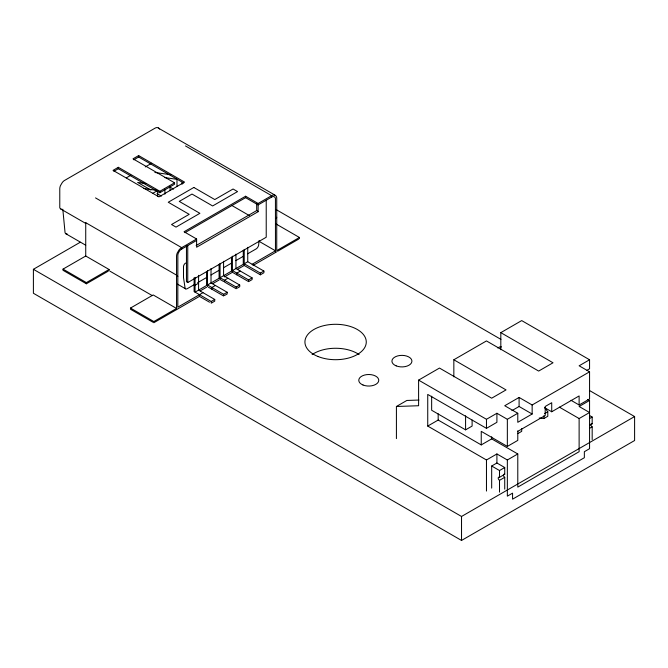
<?xml version="1.0" encoding="UTF-8"?>
<svg xmlns="http://www.w3.org/2000/svg" width="668" height="668" viewBox="0 0 668 668"><rect width="100%" height="100%" fill="white"/><g stroke="black" fill="none" stroke-linecap="round" stroke-linejoin="round"><path stroke-width="1" d="M184.961 232.664L245.59 197.661L258.124 204.901L271.592 197.127L271.634 195.674L185.504 145.95M259.117 240.422L258.608 245.381A4.2 2.421 -60 0 1 256.545 248.671L247.669 253.798M276.736 217.267L276.293 218.603M174.557 182.815L159.869 191.29L118.328 167.309L113.034 170.365L158.967 196.885L184.56 182.105L138.635 155.586L133.016 158.825L174.557 182.815L174.557 184.243L159.869 192.718L118.328 168.737L113.919 171.284M133.817 159.794L138.635 157.013L183.683 183.024M126.352 177.847L130.853 175.241M145.273 166.916L151.586 163.276M152.521 193.461L157.656 190.497L157.656 196.409M589.435 390.479L634.6 416.556L634.6 440.521L461.53 540.445L33.4 293.26L33.4 269.296L80.277 242.234M108.208 271.175L86.372 283.783L63.026 270.298L63.026 269.112L85.729 256.011L109.076 269.488L109.076 270.674M63.026 269.112L86.372 282.597L109.076 269.488M258.124 203.473L245.59 196.233L184.067 231.754L196.609 238.994L196.609 247.218L258.124 211.698L258.124 203.473L271.634 195.674A7.398 4.267 -60 0 1 274.189 194.964L276.051 195.983A6.847 3.95 -60 0 1 276.744 198.446L276.736 250.592L299.439 237.482L299.439 238.668M196.609 238.994L180.986 248.062A7.373 4.258 -60 0 0 179.099 249.865L177.229 253.038A6.847 3.95 -60 0 0 176.544 256.295L176.544 309.618M196.609 240.422L181.153 249.381A5.511 3.181 -60 0 0 179.316 251.293L178.331 253.114A5.144 2.973 -60 0 0 177.855 254.976L177.822 307.171L202.972 292.651M196.142 245.523L256.729 210.545L258.124 211.698M130.485 308.065L153.189 294.955L176.544 308.441L153.84 321.55L130.485 308.065L130.485 309.251L152.947 322.218M186.456 245.707L186.456 281.696L187.75 282.547L266.223 237.24L266.223 200.225M197.619 282.689L206.546 277.537M210.963 274.991L219.096 270.289M223.496 267.751L231.47 263.15M235.812 260.637L243.269 256.337M198.58 283.24L195.064 285.269L194.112 284.718L187.19 288.718A3.056 1.762 -60 0 1 185.053 287.85L183.5 277.546L183.5 266.716A2.998 1.728 -60 0 1 185.62 263.05M237.599 269.304L244.229 265.48L260.378 274.807L263.893 272.778L263.893 271.058L247.744 261.739L195.064 292.15L195.064 277.337M200.367 290.797L206.612 287.198M212.825 283.608L219.154 279.959M224.456 276.894L232.431 272.285L248.579 281.612L252.095 279.583L252.095 277.871L235.946 268.544L235.946 254.141M215.405 285.47L211.89 287.499L211.89 289.211M227.955 278.222L224.44 280.251L224.44 281.963L236.205 288.76L236.205 287.048L220.056 277.721M240.338 271.083L236.823 273.112L236.823 274.824M252.128 264.269L275.466 250.801L259.301 241.465M209.535 302.212L199.456 296.392L153.84 322.727L153.84 321.55M253.022 265.463L276.736 251.778M277.612 251.268L298.571 239.169M211.222 301.468L214.737 299.439L214.737 301.151L211.222 303.18L211.222 301.468L194.112 291.59L194.112 277.771M207.506 284.969L223.655 294.296L227.17 292.258L227.17 293.978L224.531 295.498M236.205 287.048L239.72 285.019L239.72 286.731L237.082 288.25M232.431 270.573L248.579 279.9L252.095 277.871M244.229 263.768L260.378 273.087L263.893 271.058M396.416 438.609L396.416 406.486L418.602 405.735L418.602 380.117L439.477 368.06L491.681 398.195L506.043 389.912L453.839 359.768L453.839 376.852M453.839 359.768L486.463 340.93L538.667 371.074L553.02 362.782L500.816 332.647L500.816 349.723M500.816 332.647L521.7 320.59L589.568 359.768L589.568 368.811L586.955 370.322M396.416 406.486L406.854 400.458L418.953 400.048M497.777 347.97L499.514 346.959L501.534 346.892M418.602 380.117L486.463 419.295L496.909 413.267L496.909 422.31L486.463 428.338L427.737 394.429L427.737 426.075L438.175 420.047L481.244 444.913L491.681 438.884L517.784 453.956L517.784 487.114L579.123 451.702L579.123 418.544L559.325 407.113M532.145 404.983L519.094 397.443L504.732 405.735L517.784 413.267L517.784 422.31L532.145 414.018L532.145 404.983L589.568 371.825L589.568 398.955L579.123 404.983L571.023 400.307M431.653 396.191L431.653 410.252L465.579 429.85L472.109 426.075L472.109 420.047M589.568 359.768L579.123 365.797L589.568 371.825M511.913 410.628L519.094 406.486L532.145 414.018M496.909 413.267L507.346 419.295L517.784 413.267M544.67 413.567L547.802 411.764L545.005 407.998M517.784 431.353L545.197 415.529L545.197 406.486L551.718 402.721L551.718 411.764L544.554 407.622M551.718 411.764L579.123 395.94L579.123 404.983M517.784 433.615L521.7 431.353L521.7 428.639M539.226 418.009L543.886 418.544L547.802 416.281L547.802 411.764M481.244 444.913L481.244 431.353L507.346 446.424L517.784 440.396L517.784 430.902M427.737 426.075L486.463 459.985L496.909 453.956L507.346 459.985L517.784 453.956M507.346 459.985L507.346 496.157L512.565 493.143L512.565 499.171L584.35 457.722L584.35 451.702L589.568 448.687L589.568 400.458L579.123 406.486L589.568 412.515L579.123 418.544M491.681 488.116L491.681 466.014L496.909 462.999L504.732 467.516L504.732 474.305L499.514 477.319A1.845 1.069 60 0 0 498.211 478.071A1.845 1.069 60 0 0 499.514 480.334L499.514 492.157M491.681 466.014L499.514 470.531L504.732 467.516M589.568 418.544L592.174 417.041L592.174 423.821L589.568 425.324M499.514 480.334L504.732 477.319A1.845 1.069 60 0 1 503.472 474.689M589.568 428.338L592.174 426.835A1.845 1.069 60 0 1 591.046 425.424A1.845 1.069 60 0 1 591.046 423.921M33.4 269.296L461.53 516.473L634.6 416.556M271.592 197.127L272.135 196.86A5.511 3.181 -60 0 1 273.964 196.642L274.949 197.336A5.144 2.973 -60 0 1 275.433 198.647L275.466 252.512M154.884 172.469L171.025 174.782M164.879 177.604L176.987 179.333L176.987 186.23M145.733 183.566L137.658 182.414L150.834 190.021M143.536 188.476L156.646 190.355M275.241 195.265L157.423 127.555A7.398 4.267 -60 0 0 154.867 128.264L64.22 180.644A7.373 4.258 -60 0 0 62.333 182.456L60.462 185.629A6.847 3.95 -60 0 0 59.778 188.885L59.778 207.706A6.212 3.59 -60 0 0 61.807 209.318M177.822 276.56L177.696 276.51A6.087 3.515 -60 0 1 176.544 275.116L85.729 222.686L85.729 256.011M276.018 209.527L500.925 339.377M587.756 399.414L589.568 400.458M256.729 210.545L256.654 204.049M276.093 224.005L299.439 237.482M232.23 205.702L249.314 215.564M589.568 415.529L592.174 417.041M169.956 187.098L173.471 189.127M156.988 193.57L161.38 196.108M95.524 197.903L181.654 247.628L181.696 249.03M239.72 285.019L223.571 275.692L223.571 261.288M223.563 281.462L220.056 279.433L220.056 263.317M227.17 292.258L211.021 282.94L211.021 268.536M208.383 287.19L223.655 296.007L223.655 294.296M60.93 209.101L85.98 223.563M198.58 290.121L214.737 299.439M177.504 284.159L185.604 288.835M65.89 233.767L85.713 245.214M109.978 271.191L152.287 295.615M158.483 127.855L159.293 128.573A6.847 3.95 -60 0 1 159.585 129.074M62.809 209.218L65.055 232.631A5.286 3.056 -60 0 0 67.268 234.025M592.174 426.835L592.174 439.644M543.886 415.83L543.886 418.544M519.094 397.443L519.094 406.486M507.346 419.295L507.346 446.424M504.732 477.319L504.732 489.143M499.514 470.531L499.514 477.319M496.909 453.956L496.909 462.999M491.681 436.805L491.681 438.884M486.463 419.295L486.463 428.338M486.463 459.985L486.463 491.063M465.579 415.78L465.579 429.85M461.53 516.473L461.53 540.445M438.175 413.793L438.175 420.047M260.378 273.087L260.378 274.807M248.579 279.9L248.579 281.612M247.744 247.335L247.744 261.739M245.59 196.233L245.59 197.661M244.229 249.364L244.229 265.48M243.269 250.383L243.269 263.969M232.431 256.17L232.431 272.285M231.47 257.197L231.47 270.782M219.096 264.344L219.096 277.921M207.506 270.565L207.506 286.681M206.546 271.584L206.546 285.169M199.456 294.68L199.456 296.392M198.58 275.308L198.58 290.104M187.75 245.532L187.75 282.547M182.122 182.28L182.122 184.251M170.031 186.305L170.031 190.246M164.896 189.269L164.896 194.196M159.869 191.29L159.869 192.718M138.635 155.586L138.635 157.013M118.328 167.309L118.328 168.737M86.372 282.597L86.372 283.783M591.522 423.646A1.845 1.069 60 0 1 592.174 423.821M504.081 474.13A1.845 1.069 60 0 1 504.732 474.305M85.855 222.995A6.087 3.515 -60 0 1 85.729 222.686M312.115 354.583A30.67 17.702 0 0 1 359.1 354.583M193.845 187.466L168.252 202.245L189.194 214.336L171.542 224.523L176.018 227.112L199.891 213.326L179.258 201.41L192.008 194.054L212.641 205.961L237.541 191.591L233.065 189.002L214.787 199.557L193.845 187.466M318.018 356.503A30.67 17.702 0 0 0 366.156 343.544A30.67 17.702 0 0 0 322.644 325.951A30.67 17.702 0 0 0 318.018 356.503M363.025 385.01A10.003 5.778 0 0 0 378.723 380.785A10.003 5.778 0 0 0 364.536 375.049A10.003 5.778 0 0 0 363.025 385.01M396.182 365.872A10.003 5.778 0 0 0 411.88 361.647A10.003 5.778 0 0 0 397.685 355.91A10.003 5.778 0 0 0 396.182 365.872"/></g></svg>
